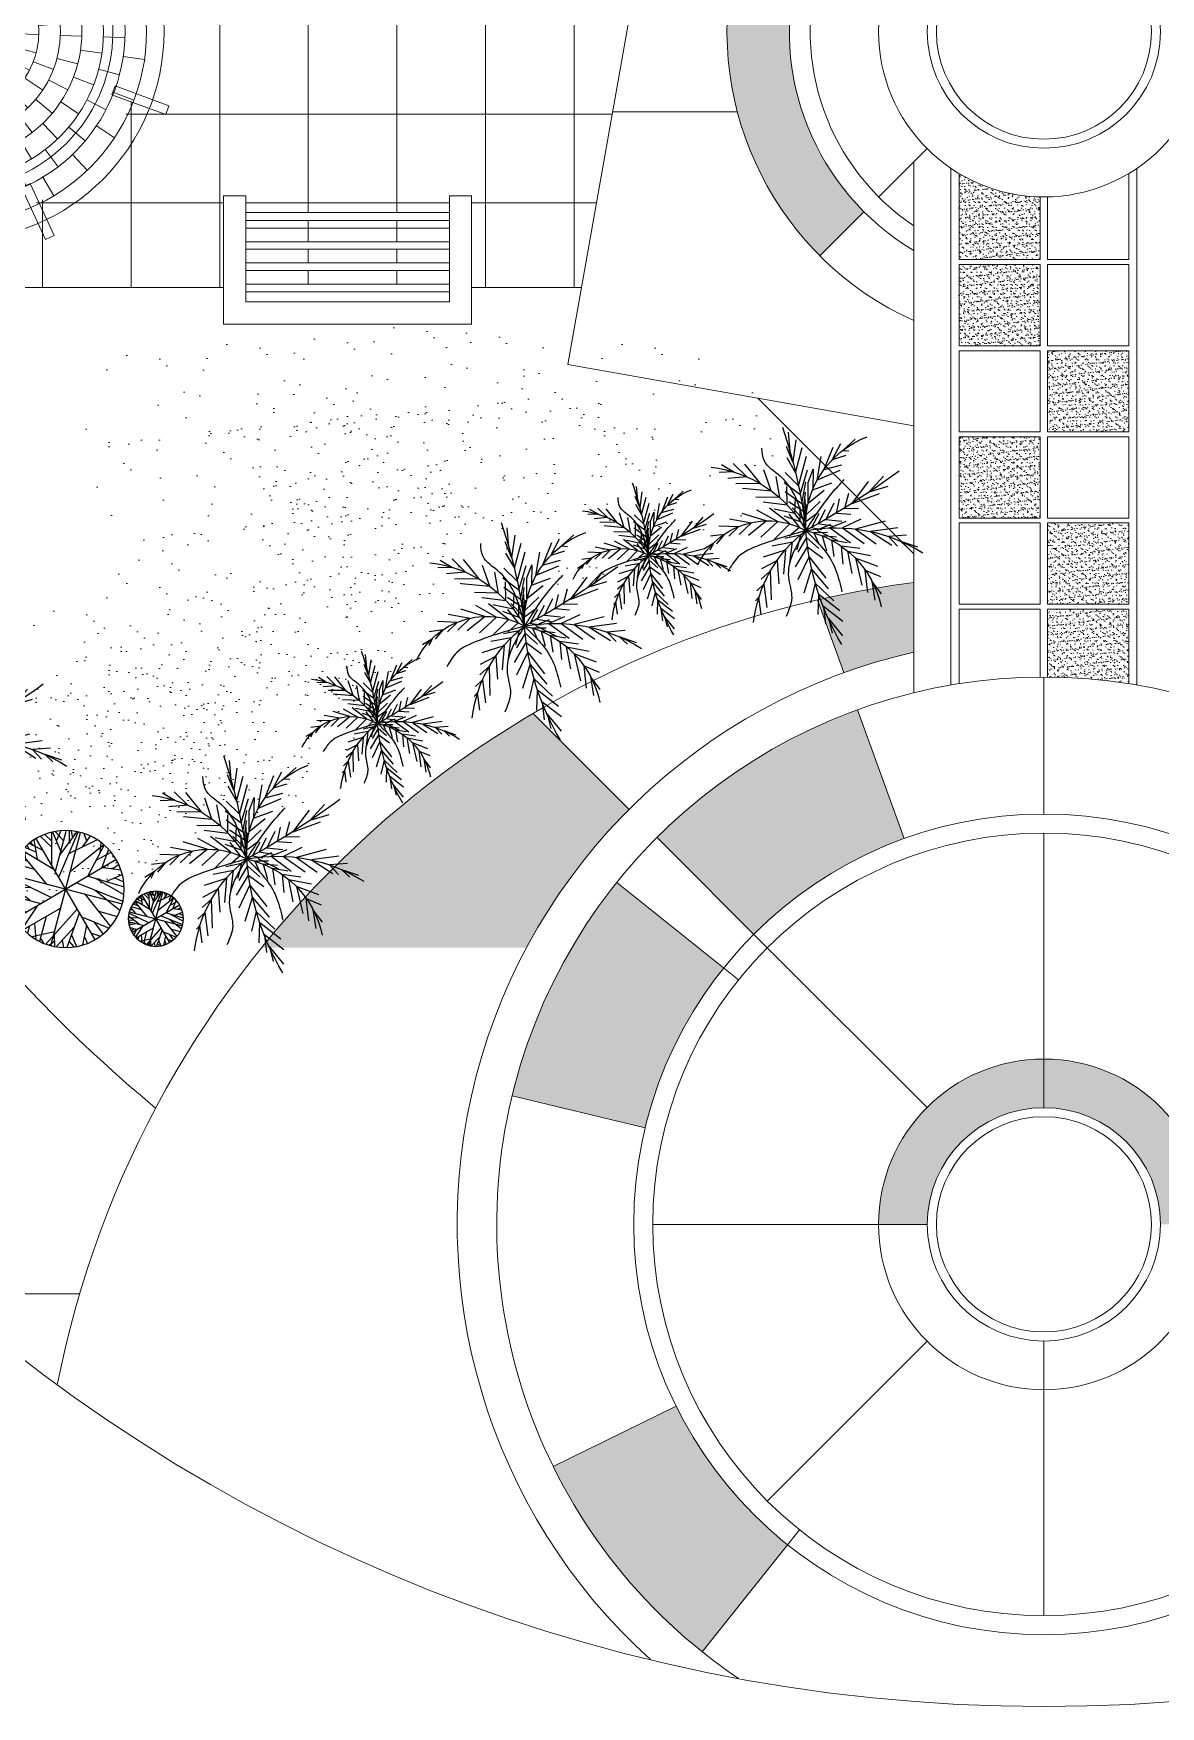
# Model space of a CAD drawing. Header units: millimetres. Extents: x 287 to 445, y 520 to 576.
# Drawn here: x 322.5 to 328.56, y 534.36 to 543.35 of the extents above; entities that cross this region are included whole.
import ezdxf

# ---------------------------------------------------------------- set-up
doc = ezdxf.new("R2010")
doc.units = ezdxf.units.MM
doc.header["$LTSCALE"] = 0.015
for name, color, linetype, lineweight in [('Layer2', 32, 'Continuous', 9), ('MOBILIARIO1', 34, 'Continuous', 9), ('pasto', 56, 'Continuous', 5), ('PISOS', 7, 'Continuous', 18), ('rene pluma 01', 135, 'Continuous', 9), ('rene pluma02', 25, 'Continuous', 20), ('vereda', 31, 'Continuous', 13)]:
    doc.layers.add(name, color=color, linetype=linetype, lineweight=lineweight)
doc.layers.add('puntos alameda', color=94, linetype='Continuous')
pattern_1 = [(37.5, (320.228761, 319.419657), (-0.001120022, 0.0342589266), [0, -0.0270256, 0, -0.030226, 0, -0.0288925]), (7.5, (320.22876, 319.419657), (0.03146663, 0.050177757), [0, -0.0145796, 0, -0.0243586, 0, -0.0093345]), (327.5, (320.206892, 319.419657), (0.055369466, 0.000100603), [0, -0.00889, 0, -0.032004, 0, -0.041783]), (317.5, (320.20689, 319.419657), (0.053448952, 0.015605053), [0, -0.004445, 0, -0.0209804, 0, -0.024003])]
pattern_2 = [(0, (-12.079, 0), (0, 3.175), []), (90, (-12.079, 0), (-3.175, 2e-16), [])]

# ---------------------------------------------------------------- blocks, each defined once
blk = doc.blocks.new('i')
at = {"layer": 'puntos alameda'}
for points in [[(6835.981, 3374.241), (6835.398, 3373.521), (6835.552, 3374.13)], [(6832.641, 3373.377), (6832.552, 3372.668), (6832.406, 3372.816)], [(6834.981, 3373.371), (6835, 3372.54), (6835.865, 3373.21)], [(6835.987, 3373.656), (6835.19, 3373.046), (6835.273, 3373.768)], [(6832.468, 3372.408), (6832.753, 3372.134), (6832.879, 3373.081)], [(6833.062, 3372.776), (6833.031, 3371.583), (6832.641, 3371.927)], [(6835.612, 3372.807), (6834.856, 3372.087), (6834.662, 3372.899)], [(6837.565, 3372.532), (6837.177, 3372.003), (6837.292, 3372.781)], [(6832.671, 3371.496), (6833.299, 3371.162), (6833.362, 3372.115)], [(6835.301, 3371.888), (6834.601, 3370.996), (6834.149, 3371.95)], [(6834.406, 3372.479), (6834.705, 3371.511), (6835.381, 3372.319)], [(6837.415, 3371.413), (6836.5, 3371.068), (6836.763, 3372.171)], [(6837.014, 3372.473), (6836.905, 3371.557), (6837.521, 3371.821)], [(6832.743, 3371.013), (6833.635, 3370.731), (6833.554, 3371.725)], [(6833.814, 3371.262), (6833.927, 3370.416), (6833.091, 3370.574)], [(6834.055, 3371.423), (6834.54, 3370.606), (6835.169, 3371.071)], [(6836.678, 3370.678), (6835.916, 3370.571), (6835.986, 3371.306)], [(6836.362, 3371.693), (6836.193, 3370.784), (6837.113, 3370.959)], [(6830.299, 3370.685), (6830.7, 3370.44), (6830.549, 3370.737)], [(6833.617, 3370.247), (6834.254, 3370.115), (6834.101, 3370.72)], [(6834.999, 3370.672), (6834.496, 3370.226), (6834.145, 3370.822)], [(6835.729, 3370.212), (6835.146, 3370.151), (6835.322, 3370.763)], [(6836.157, 3370.438), (6835.519, 3370.327), (6835.623, 3371.004)], [(6838.24, 3369.829), (6837.114, 3369.978), (6837.99, 3370.53)], [(6838.589, 3370.121), (6837.853, 3370.183), (6838.223, 3370.573)], [(6839.056, 3370.617), (6838.362, 3370.38), (6838.681, 3370.684)], [(6830.569, 3370.159), (6831.147, 3370.081), (6830.817, 3370.479)], [(6830.915, 3369.74), (6831.734, 3369.771), (6831.32, 3370.173)], [(6831.343, 3369.452), (6832.244, 3369.615), (6831.745, 3370.098)], [(6832.121, 3370.122), (6832.85, 3369.542), (6831.871, 3369.24)], [(6832.458, 3369.085), (6833.32, 3369.566), (6832.631, 3370.21)], [(6833.188, 3370.295), (6833.819, 3369.668), (6832.99, 3369.025)], [(6833.774, 3369.263), (6834.206, 3369.808), (6833.795, 3370.17)], [(6834.998, 3369.258), (6834.706, 3369.813), (6835.126, 3369.89)], [(6835.357, 3370.023), (6834.794, 3370.024), (6835.008, 3370.48)], [(6835.481, 3369.687), (6834.917, 3369.919), (6835.774, 3370.35)], [(6836.103, 3369.561), (6835.469, 3369.83), (6836.293, 3370.434)], [(6836.728, 3369.474), (6835.971, 3369.832), (6836.863, 3370.468)], [(6837.724, 3369.557), (6836.509, 3369.875), (6837.355, 3370.475)], [(6834.04, 3368.585), (6834.009, 3369.241), (6833.172, 3369.069)], [(6833.567, 3369.333), (6834.24, 3369.566), (6834.239, 3368.968)], [(6833.906, 3369.01), (6834.384, 3369.503), (6834.519, 3368.877)], [(6834.969, 3369.208), (6834.469, 3369.574), (6834.393, 3368.904)], [(6835.054, 3368.749), (6834.489, 3369.296), (6834.434, 3368.542)], [(6835.566, 3369.757), (6834.98, 3369.663), (6835.282, 3369.075)], [(6835.615, 3368.822), (6835.289, 3369.489), (6835.95, 3369.556)], [(6836.308, 3369.282), (6835.723, 3369.236), (6835.855, 3368.643)], [(6833.237, 3367.73), (6833.394, 3368.59), (6832.424, 3368.568)], [(6832.721, 3368.767), (6833.701, 3368.886), (6833.695, 3368.131)], [(6833.627, 3368.342), (6834.313, 3368.835), (6834.474, 3367.961)], [(6833.769, 3368.748), (6834.365, 3369.149), (6834.455, 3368.36)], [(6835.228, 3368.293), (6834.57, 3368.829), (6834.571, 3367.967)], [(6836.218, 3368.424), (6836.052, 3369.037), (6836.633, 3369.025)], [(6837.474, 3368.431), (6836.358, 3368.847), (6837.031, 3367.937)], [(6831.504, 3367.19), (6832.055, 3367.735), (6831.284, 3367.804)], [(6831.956, 3367.22), (6832.598, 3368.011), (6831.605, 3368.019)], [(6831.876, 3368.201), (6833.046, 3368.307), (6832.755, 3367.453)], [(6833.59, 3367.968), (6834.244, 3368.457), (6834.537, 3367.459)], [(6833.621, 3367.568), (6834.173, 3368.101), (6834.498, 3366.895)], [(6834.571, 3367.967), (6834.773, 3367.426), (6834.751, 3368.265), (6835.531, 3367.979)], [(6835.858, 3367.483), (6834.938, 3367.872), (6835.099, 3366.908)], [(6837.645, 3367.716), (6837.061, 3368.348), (6837.844, 3368.117)], [(6831.019, 3367.237), (6831.527, 3367.539), (6830.921, 3367.561)], [(6834.068, 3366.224), (6833.944, 3367.137), (6833.685, 3366.497)], [(6833.695, 3366.952), (6834.054, 3367.572), (6834.328, 3366.546)], [(6835.57, 3366.533), (6835.212, 3367.441), (6835.95, 3367.242)], [(6833.743, 3365.911), (6833.821, 3366.688)], [(6836.104, 3366.873), (6835.546, 3367.044), (6835.904, 3366.371)], [(6836.49, 3366.2), (6835.979, 3366.658), (6836.228, 3366.676)]]:
    blk.add_lwpolyline(points, dxfattribs=at)
for centre, radius, start, end in [((6845.114, 3369.143), 10.672, 149.27252, 175.71891), ((6837.864, 3374.365), 5.577, 186.80066, 232.53126), ((6833.609, 3373.876), 4.03, 282.3691, 348.27593), ((6832.926, 3372.746), 3.204, 206.16776, 298.85274), ((6835.697, 3376.513), 6.687, 259.43966, 302.1776), ((6830.032, 3372.38), 5.067, 276.42414, 331.19944), ((6814.481, 3372.25), 20.124, 341.02295, 353.4051), ((6838.322, 3369.721), 3.856, 176.75049, 249.57163), ((6816.597, 3337.663), 36.895, 53.99712, 61.02147)]:
    blk.add_arc(centre, radius, start, end, dxfattribs=at)
for points in [[(6834.472, 3369.939), (6833.762, 3371.844), (6833.893, 3372.69), (6833.66, 3373.458)], [(6834.472, 3369.939), (6835.615, 3371.353), (6835.902, 3372.251), (6835.948, 3372.439)], [(6834.472, 3369.939), (6832.571, 3370.538), (6831.694, 3371.028), (6831.285, 3371.607)], [(6834.472, 3369.939), (6833.439, 3367.726), (6832.769, 3367.07), (6832.677, 3366.563)], [(6834.472, 3369.939), (6835.56, 3368.386), (6836.04, 3367.852)]]:
    blk.add_spline(points, degree=3, dxfattribs=at)
blk = doc.blocks.new('A$C09AA4061')
at = {"layer": 'rene pluma02'}
for p, q in [((5.217, 10.8), (5.1, 11.39)), ((6.259, 10.89), (6.274, 11.492)), ((7.296, 10.75), (7.441, 11.334)), ((4.221, 10.484), (3.976, 11.034)), ((5.788, 10.275), (5.736, 10.874)), ((6.701, 10.253), (6.781, 10.849)), ((8.276, 10.387), (8.546, 10.925)), ((3.317, 9.956), (2.959, 10.44)), ((4.892, 10.096), (4.71, 10.669)), ((6.231, 9.688), (6.245, 10.289)), ((7.587, 10.032), (7.796, 10.596)), ((9.153, 9.817), (9.535, 10.283)), ((4.057, 9.726), (3.754, 10.245)), ((4.709, 9.384), (4.465, 9.934)), ((5.453, 9.621), (5.335, 10.21)), ((7.004, 9.584), (7.15, 10.167)), ((7.736, 9.312), (8.006, 9.85)), ((8.403, 9.622), (8.73, 10.126)), ((2.552, 9.244), (2.096, 9.637)), ((3.324, 9.181), (2.915, 9.622)), ((4.034, 8.991), (3.676, 9.474)), ((5.256, 8.95), (5.074, 9.523)), ((5.892, 9.077), (5.84, 9.676)), ((6.54, 9.061), (6.62, 9.657)), ((7.169, 8.904), (7.378, 9.468)), ((8.391, 8.887), (8.772, 9.352)), ((9.109, 9.043), (9.539, 9.464)), ((9.884, 9.07), (10.358, 9.44)), ((4.664, 8.687), (4.36, 9.206)), ((5.688, 8.441), (5.57, 9.031)), ((6.202, 8.486), (6.216, 9.087)), ((6.713, 8.417), (6.859, 9)), ((7.748, 8.613), (8.075, 9.118)), ((1.96, 8.382), (1.429, 8.665)), ((2.728, 8.49), (2.232, 8.829)), ((3.462, 8.459), (3.007, 8.852)), ((4.143, 8.301), (3.734, 8.741)), ((5.196, 8.285), (4.953, 8.835)), ((5.996, 7.879), (5.944, 8.478)), ((6.379, 7.87), (6.459, 8.466)), ((7.629, 7.957), (8.01, 8.422)), ((8.25, 8.203), (8.679, 8.623)), ((8.937, 8.329), (9.411, 8.699)), ((9.777, 8.144), (10.303, 8.434)), ((3.021, 7.815), (2.491, 8.099)), ((3.72, 7.81), (3.224, 8.15)), ((4.373, 7.674), (3.918, 8.067)), ((5.27, 7.648), (4.967, 8.168)), ((5.62, 7.804), (5.438, 8.377)), ((6.751, 7.777), (6.96, 8.341)), ((7.093, 7.605), (7.421, 8.109)), ((10.53, 7.962), (11.086, 8.193)), ((1.572, 7.411), (0.992, 7.571)), ((2.298, 7.684), (1.739, 7.907)), ((4.082, 7.249), (3.551, 7.532)), ((4.962, 7.42), (4.552, 7.86)), ((7.39, 7.362), (7.82, 7.782)), ((8.06, 7.494), (8.551, 7.84)), ((8.723, 7.565), (9.25, 7.855)), ((9.419, 7.502), (9.975, 7.732)), ((2.731, 7.09), (2.152, 7.251)), ((3.414, 7.238), (2.856, 7.461)), ((4.531, 6.792), (3.973, 7.015)), ((4.712, 7.13), (4.216, 7.47)), ((7.67, 6.985), (8.196, 7.275)), ((8.308, 7.042), (8.864, 7.272)), ((8.971, 6.966), (9.549, 7.133)), ((10.126, 7.301), (10.704, 7.468)), ((10.822, 6.958), (11.415, 7.061)), ((2.054, 6.804), (1.461, 6.899)), ((3.242, 6.613), (2.648, 6.708)), ((3.89, 6.77), (3.311, 6.93)), ((7.816, 6.631), (8.394, 6.798)), ((8.452, 6.547), (9.044, 6.649)), ((9.637, 6.752), (10.229, 6.855)), ((1.406, 6.378), (0.805, 6.408)), ((2.607, 6.319), (2.007, 6.349)), ((4.429, 6.422), (3.835, 6.518)), ((7.882, 6.253), (8.482, 6.29)), ((9.082, 6.327), (9.682, 6.364)), ((10.282, 6.401), (10.883, 6.438)), ((2.01, 5.892), (1.41, 5.855)), ((3.21, 5.965), (2.61, 5.928)), ((3.84, 5.746), (3.248, 5.643)), ((4.41, 6.039), (3.81, 6.002)), ((4.476, 5.662), (3.898, 5.494)), ((7.863, 5.87), (8.457, 5.775)), ((9.05, 5.68), (9.644, 5.584)), ((9.685, 5.973), (10.285, 5.944)), ((10.886, 5.914), (11.487, 5.885)), ((1.471, 5.334), (0.878, 5.232)), ((2.655, 5.54), (2.063, 5.437)), ((3.321, 5.327), (2.743, 5.159)), ((3.984, 5.251), (3.428, 5.02)), ((4.622, 5.308), (4.096, 5.018)), ((7.58, 5.163), (8.076, 4.823)), ((7.761, 5.501), (8.319, 5.278)), ((8.402, 5.523), (8.981, 5.362)), ((9.561, 5.202), (10.14, 5.042)), ((10.238, 5.489), (10.831, 5.393)), ((2.166, 4.992), (1.588, 4.824)), ((3.569, 4.728), (3.042, 4.438)), ((4.302, 4.705), (3.829, 4.334)), ((4.903, 4.931), (4.473, 4.51)), ((5.199, 4.688), (4.872, 4.183)), ((7.33, 4.873), (7.74, 4.432)), ((8.21, 5.044), (8.741, 4.76)), ((8.878, 5.055), (9.436, 4.832)), ((10.72, 4.882), (11.3, 4.721)), ((1.762, 4.33), (1.206, 4.1)), ((2.945, 4.628), (2.402, 4.37)), ((4.663, 4.336), (4.282, 3.871)), ((5.541, 4.516), (5.332, 3.952)), ((5.913, 4.423), (5.833, 3.827)), ((6.296, 4.414), (6.348, 3.815)), ((6.672, 4.489), (6.854, 3.916)), ((7.023, 4.644), (7.326, 4.125)), ((7.541, 4.267), (7.9, 3.784)), ((7.919, 4.618), (8.374, 4.226)), ((8.572, 4.483), (9.068, 4.143)), ((9.271, 4.477), (9.802, 4.194)), ((9.994, 4.609), (10.553, 4.385)), ((2.62, 3.969), (2.109, 3.653)), ((3.355, 3.964), (2.882, 3.593)), ((4.043, 4.09), (3.613, 3.67)), ((5.579, 3.876), (5.434, 3.292)), ((6.09, 3.807), (6.076, 3.205)), ((6.604, 3.851), (6.722, 3.261)), ((8.149, 3.992), (8.559, 3.552)), ((8.83, 3.833), (9.285, 3.441)), ((9.564, 3.803), (10.06, 3.463)), ((10.332, 3.911), (10.863, 3.627)), ((2.266, 3.414), (1.774, 3.067)), ((3.901, 3.405), (3.52, 2.94)), ((4.544, 3.679), (4.217, 3.175)), ((5.123, 3.388), (4.914, 2.824)), ((7.036, 3.342), (7.218, 2.769)), ((7.629, 3.605), (7.932, 3.086)), ((8.258, 3.302), (8.616, 2.819)), ((3.183, 3.249), (2.753, 2.829)), ((4.556, 2.98), (4.286, 2.443)), ((5.752, 3.231), (5.672, 2.635)), ((6.4, 3.216), (6.452, 2.617)), ((7.584, 2.908), (7.828, 2.358)), ((8.968, 3.111), (9.377, 2.671)), ((9.741, 3.048), (10.196, 2.655)), ((3.139, 2.475), (2.758, 2.01)), ((3.889, 2.67), (3.562, 2.166)), ((5.288, 2.709), (5.142, 2.125)), ((6.062, 2.604), (6.047, 2.003)), ((6.839, 2.672), (6.957, 2.082)), ((8.235, 2.567), (8.538, 2.048)), ((4.705, 2.261), (4.496, 1.697)), ((5.591, 2.039), (5.511, 1.443)), ((6.504, 2.018), (6.556, 1.419)), ((7.4, 2.196), (7.582, 1.623)), ((8.975, 2.336), (9.333, 1.853)), ((6.033, 1.402), (6.019, 0.8)), ((7.075, 1.493), (7.193, 0.902)), ((8.071, 1.809), (8.316, 1.259))]:
    blk.add_line(p, q, dxfattribs=at)
for points in [[(7.882, 12.225), (7.624, 12.292), (7.217, 10.744), (7.475, 10.676)], [(2.843, 11.543), (3.073, 11.677), (3.88, 10.294), (3.65, 10.16)], [(11.677, 9.219), (11.542, 9.45), (10.16, 8.643), (10.294, 8.412)], [(0, 7.625), (0.068, 7.883), (1.616, 7.476), (1.548, 7.218)], [(12.292, 4.667), (12.224, 4.409), (10.676, 4.816), (10.744, 5.075)], [(0.75, 2.843), (0.615, 3.074), (1.998, 3.88), (2.133, 3.65)], [(9.219, 0.615), (9.449, 0.75), (8.643, 2.133), (8.412, 1.998)], [(4.41, 0.068), (4.668, 0), (5.075, 1.548), (4.817, 1.616)]]:
    blk.add_lwpolyline(points, close=True, dxfattribs=at)
for radius in [5.835, 5.347, 4.745, 4.144, 3.543, 2.942, 2.34, 1.739]:
    blk.add_circle((6.146, 6.146), radius, dxfattribs=at)
for radius, start, end in [(4.405, 196.6247, 173.6843), (5.878, 153.3178, 177.0105), (5.878, 194.1501, 219.1178)]:
    blk.add_arc((6.146, 6.146), radius, start, end, dxfattribs=at)
blk = doc.blocks.new('ÑÑ')
h = blk.add_hatch()
h.set_pattern_fill('STEEL', color=256, scale=0.035942, angle=90, style=0)
h.set_pattern_definition([(360, (493.50197, -745.65738), (-2e-14, -0.114115621), []), (360, (493.54232, -745.69772), (-2e-14, -0.114115621), [])])
h.paths.add_polyline_path([(49.6771, -112.3961), (49.6771, -111.9169), (50.7713, -111.9169), (50.7713, -112.3961)])
for p, q in [((49.5573, -111.7971), (49.5573, -112.486)), ((49.5573, -111.7971), (50.8911, -111.7971)), ((50.8911, -111.7971), (50.8911, -112.486)), ((49.6771, -111.9169), (49.6771, -112.486)), ((49.6771, -111.9169), (50.7713, -111.9169)), ((50.7713, -111.9169), (50.7713, -112.486)), ((50.7713, -112.3961), (49.6771, -112.3961)), ((49.6771, -112.486), (49.5573, -112.486)), ((50.8911, -112.486), (50.7713, -112.486))]:
    blk.add_line(p, q)
blk.add_lwpolyline([(50.8911, -111.7971), (49.5573, -111.7971), (49.5573, -112.486), (49.6771, -112.486), (49.6771, -111.9169), (50.7713, -111.9169), (50.7713, -112.486), (50.8911, -112.486)], close=True)
blk = doc.blocks.new('Tree - deciduous plan')
for p, q in [((-26.4472, 46.5894), (-26.2712, 53.8116)), ((-22.0458, 42.0753), (-16.5881, 57.6486)), ((-21.1656, 55.8436), (-0.0388, 45.0094)), ((-12.5388, 54.9406), (-7.9613, 59.4546)), ((-12.3627, 32.1443), (-12.5388, 58.7776)), ((-5.3205, 59.6806), (16.5105, 16.7963)), ((2.426, 54.9406), (-1.4472, 59.9056)), ((0, 59.9996), (0, -60)), ((0.4894, 48.6208), (3.6584, 59.6806)), ((18.2711, 35.5298), (5.419, 59.6806)), ((9.8203, 51.5549), (12.8133, 58.5516)), ((19.6795, 19.5047), (16.3344, 57.6486)), ((17.0387, 51.1035), (23.2006, 55.1666)), ((17.7429, 43.6552), (25.4894, 54.2636)), ((-45.8134, 38.2383), (-40.5318, 33.0471)), ((-43.8768, 36.4326), (-44.405, 40.2696)), ((42, 42), (-42, -42)), ((42, -42), (-42, 42)), ((-40.1797, 44.558), (-36.4825, 43.2038)), ((-37.0107, 47.0408), (-35.25, 35.5298)), ((-32.6092, 50.4264), (-23.2782, 23.5674)), ((-31.2008, 51.1035), (-0.2149, 20.1818)), ((31.6513, 50.8778), (30.2429, 30.5643)), ((31.1232, 42.5267), (35.8767, 48.1693)), ((36.2288, 25.1474), (48.9049, 35.0784)), ((37.1091, 37.1098), (46.6161, 37.5612)), ((-32.2571, 20.6333), (-59.1937, 9.348)), ((-57.081, 17.9248), (-47.0458, 14.7649)), ((-56.0247, 20.859), (-20.8134, 20.859)), ((-54.7923, 24.4702), (-47.75, 21.0847)), ((-53.2078, 27.4044), (-40.1797, 20.859)), ((-49.8627, 32.8214), (-32.7853, 32.8214)), ((54.3626, 25.3731), (20.9119, 0.3198)), ((23.3767, 23.3417), (53.3063, 27.4044)), ((-59.7219, 2.8025), (-12.0106, 12.0565)), ((-58.6656, 12.7336), (-35.9543, 7.5424)), ((-54.6162, -24.7335), (-20.2853, 0.0941)), ((29.3626, -6.6771), (59.4682, 7.091)), ((38.5175, 13.4107), (58.2359, 13.6364)), ((-60, 0), (60, 0)), ((-59.7219, -4.8714), (-54.2641, -6.6771)), ((-45.2853, -0.1316), (-59.0177, -10.0627)), ((-58.4895, -12.3197), (-36.4825, -11.6426)), ((-53.2078, -27.442), (-16.7641, -16.6081)), ((-14.8275, -15.0282), (-14.6515, -57.6865)), ((-10.074, -10.0627), (-2.5036, -59.7178)), ((9.2922, -9.1598), (59.6443, -2.8401)), ((26.3697, -18.4138), (58.9401, -9.8369)), ((-57.081, -18.4138), (-45.2853, -17.9624)), ((-52.6797, -18.188), (-55.4966, -22.0251)), ((-38.9472, -29.0219), (-51.4472, -30.6018)), ((-47.2219, -19.3166), (-50.2148, -26.3135)), ((-46.5177, -30.1504), (-49.5106, -33.536)), ((-32.4331, -32.4075), (-48.1021, -35.5674)), ((-35.9543, -22.4765), (-44.0529, -40.5329)), ((-19.9331, -20.2194), (-28.5599, -52.721)), ((-14.6515, -32.1818), (-3.912, -59.4922)), ((-0.0388, -19.0909), (25.8415, -53.8495)), ((18.6232, -18.6394), (26.7218, -53.3981)), ((18.7992, -18.6394), (57.3556, -17.2853)), ((30.419, -30.1504), (32.3556, -50.0125)), ((31.4753, -31.279), (49.6091, -33.3103)), ((38.1654, -18.188), (52.426, -29.0219)), ((41.5105, -32.6332), (46.088, -38.0501)), ((45.9119, -24.0564), (55.595, -22.2508)), ((-43.7008, -34.6645), (-46.6937, -37.373)), ((-24.6867, -37.8244), (-38.7712, -45.7241)), ((-26.2712, -43.9185), (-34.7219, -48.6583)), ((-14.6515, -36.2445), (-27.6797, -52.9467)), ((-14.6515, -47.3041), (-25.0388, -54.3009)), ((-21.5177, -45.4984), (-19.9331, -56.1065)), ((-8.4895, -47.5298), (-11.4825, -58.5893)), ((-6.2008, -36.2445), (17.919, -57.0094)), ((5.9471, -46.6269), (10.5246, -58.5893)), ((22.8485, -36.4702), (35.3485, -48.4326)), ((24.7852, -44.8213), (23.0246, -54.978)), ((-6.3768, -52.721), (-9.3698, -58.815)), ((8.4119, -53.1724), (3.8344, -59.4922))]:
    blk.add_line(p, q)
blk.add_circle((0, 0), 60)

msp = doc.modelspace()

# ---------------------------------------------------------------- hatches: boundary and pattern name
at = {"layer": 'Layer2'}
h = msp.add_hatch(dxfattribs=at)
h.set_pattern_fill('AR-RSHKE', color=256, scale=0.0008, style=0)
h.set_pattern_definition([(0, (-12.07894, 0), (0.51816, 0.24384), [0.12192, -0.1016, 0.14224, -0.06096, 0.18288, -0.08128]), (0, (-11.95702, 0.01016), (0.51816, 0.24384), [0.1016, -0.38608, 0.08128, -0.12192]), (0, (-11.71318, -0.01524), (0.51816, 0.24384), [0.06096, -0.62992]), (90, (-12.07894, 0), (-0.17272, 0.24384), [0.23368, -0.74168]), (90, (-11.95702, 0), (-0.17272, 0.24384), [0.2286, -0.74676]), (90, (-11.85542, 0), (-0.17272, 0.24384), [0.21336, -0.762]), (90, (-11.71318, -0.01524), (-0.17272, 0.24384), [0.23368, -0.74168]), (90, (-11.65222, -0.01524), (-0.17272, 0.24384), [0.23368, -0.74168]), (90, (-11.46934, 0), (-0.17272, 0.24384), [0.22352, -0.75184])])
h.paths.add_polyline_path([(319.8113, 547.2383, 0.111881), (318.9322, 543.3588, 0.042603), (319.0624, 541.8334, -0.690093), (326.7152, 544.5505, -0.080873), (327.1561, 544.875, 0.196988)])
at = {"layer": 'pasto', "ltscale": 0.3}
h = msp.add_hatch(dxfattribs=at)
h.set_pattern_fill('AR-SAND', color=256, scale=0.008, style=0)
h.set_pattern_definition([(37.5, (340.6092, 321.39655), (-0.01280025, 0.3915306), [0, -0.308864, 0, -0.34544, 0, -0.3302]), (7.5, (340.6092, 321.39655), (0.3596186, 0.5734601), [0, -0.166624, 0, -0.278384, 0, -0.10668]), (327.5, (340.35926, 321.39655), (0.6327939, 0.00114975), [0, -0.1016, 0, -0.36576, 0, -0.47752]), (317.5, (340.35926, 321.39655), (0.6108452, 0.1783435), [0, -0.0508, 0, -0.239776, 0, -0.27432])])
edge = h.paths.add_edge_path()
edge.add_arc((324.6733, 541.251), 0.5882, 0, 360)
h = msp.add_hatch(dxfattribs=at)
h.set_pattern_fill('AR-SAND', color=256, scale=0.008, style=0)
h.set_pattern_definition([(37.5, (339.7118, 321.30742), (-0.01280025, 0.3915306), [0, -0.308864, 0, -0.34544, 0, -0.3302]), (7.5, (339.7118, 321.3074), (0.3596186, 0.5734601), [0, -0.166624, 0, -0.278384, 0, -0.10668]), (327.5, (339.46187, 321.30742), (0.6327939, 0.00114975), [0, -0.1016, 0, -0.36576, 0, -0.47752]), (317.5, (339.46187, 321.3074), (0.6108452, 0.1783435), [0, -0.0508, 0, -0.239776, 0, -0.27432])])
edge = h.paths.add_edge_path()
edge.add_arc((323.7759, 541.1619), 0.5882, 0, 360)
h = msp.add_hatch(dxfattribs=at)
h.set_pattern_fill('AR-SAND', color=256, scale=0.008, style=0)
h.set_pattern_definition([(37.5, (340.1825, 321.33564), (-0.01280025, 0.3915306), [0, -0.308864, 0, -0.34544, 0, -0.3302]), (7.5, (340.1825, 321.33564), (0.3596186, 0.5734601), [0, -0.166624, 0, -0.278384, 0, -0.10668]), (327.5, (339.93257, 321.33564), (0.6327939, 0.00114975), [0, -0.1016, 0, -0.36576, 0, -0.47752]), (317.5, (339.9326, 321.33564), (0.6108452, 0.1783435), [0, -0.0508, 0, -0.239776, 0, -0.27432])])
edge = h.paths.add_edge_path()
edge.add_arc((324.2466, 541.1901), 0.5882, 0, 360)
h = msp.add_hatch(dxfattribs=at)
h.set_pattern_fill('AR-SAND', color=256, scale=0.008, style=0)
h.set_pattern_definition([(37.5, (340.9982, 321.3672), (-0.01280025, 0.3915306), [0, -0.308864, 0, -0.34544, 0, -0.3302]), (7.5, (340.9982, 321.3672), (0.3596186, 0.5734601), [0, -0.166624, 0, -0.278384, 0, -0.10668]), (327.5, (340.74826, 321.3672), (0.6327939, 0.00114975), [0, -0.1016, 0, -0.36576, 0, -0.47752]), (317.5, (340.74826, 321.3672), (0.6108452, 0.1783435), [0, -0.0508, 0, -0.239776, 0, -0.27432])])
edge = h.paths.add_edge_path()
edge.add_arc((325.0623, 541.2217), 0.5882, 0, 360)
h = msp.add_hatch(dxfattribs=at)
h.set_pattern_fill('AR-SAND', color=256, scale=0.008, style=0)
h.set_pattern_definition([(37.5, (341.83585, 321.30742), (-0.01280025, 0.3915306), [0, -0.308864, 0, -0.34544, 0, -0.3302]), (7.5, (341.83585, 321.3074), (0.3596186, 0.5734601), [0, -0.166624, 0, -0.278384, 0, -0.10668]), (327.5, (341.58592, 321.30742), (0.6327939, 0.00114975), [0, -0.1016, 0, -0.36576, 0, -0.47752]), (317.5, (341.5859, 321.3074), (0.6108452, 0.1783435), [0, -0.0508, 0, -0.239776, 0, -0.27432])])
edge = h.paths.add_edge_path()
edge.add_arc((325.9, 541.1619), 0.5882, 0, 360)
h = msp.add_hatch(dxfattribs=at)
h.set_pattern_fill('AR-SAND', color=256, scale=0.008, style=0)
h.set_pattern_definition([(37.5, (339.1733, 321.24764), (-0.01280025, 0.3915306), [0, -0.308864, 0, -0.34544, 0, -0.3302]), (7.5, (339.1733, 321.24764), (0.3596186, 0.5734601), [0, -0.166624, 0, -0.278384, 0, -0.10668]), (327.5, (338.92338, 321.24764), (0.6327939, 0.00114975), [0, -0.1016, 0, -0.36576, 0, -0.47752]), (317.5, (338.9234, 321.24764), (0.6108452, 0.1783435), [0, -0.0508, 0, -0.239776, 0, -0.27432])])
edge = h.paths.add_edge_path()
edge.add_arc((323.2374, 541.1021), 0.5882, 0, 360)
h = msp.add_hatch(dxfattribs=at)
h.set_pattern_fill('AR-SAND', color=256, scale=0.008, style=0)
h.set_pattern_definition([(37.5, (340.0708, 321.0384), (-0.01280025, 0.3915306), [0, -0.308864, 0, -0.34544, 0, -0.3302]), (7.5, (340.0708, 321.0384), (0.3596186, 0.5734601), [0, -0.166624, 0, -0.278384, 0, -0.10668]), (327.5, (339.82086, 321.0384), (0.6327939, 0.00114975), [0, -0.1016, 0, -0.36576, 0, -0.47752]), (317.5, (339.82086, 321.0384), (0.6108452, 0.1783435), [0, -0.0508, 0, -0.239776, 0, -0.27432])])
edge = h.paths.add_edge_path()
edge.add_arc((324.1349, 540.8929), 0.5882, 0, 360)
h = msp.add_hatch(dxfattribs=at)
h.set_pattern_fill('AR-SAND', color=256, scale=0.008, style=0)
h.set_pattern_definition([(37.5, (341.29736, 321.0683), (-0.01280025, 0.3915306), [0, -0.308864, 0, -0.34544, 0, -0.3302]), (7.5, (341.29736, 321.0683), (0.3596186, 0.5734601), [0, -0.166624, 0, -0.278384, 0, -0.10668]), (327.5, (341.04743, 321.0683), (0.6327939, 0.00114975), [0, -0.1016, 0, -0.36576, 0, -0.47752]), (317.5, (341.04743, 321.0683), (0.6108452, 0.1783435), [0, -0.0508, 0, -0.239776, 0, -0.27432])])
edge = h.paths.add_edge_path()
edge.add_arc((325.3615, 540.9228), 0.5882, 0, 360)
h = msp.add_hatch(dxfattribs=at)
h.set_pattern_fill('AR-SAND', color=256, scale=0.008, style=0)
h.set_pattern_definition([(37.5, (340.16055, 320.88895), (-0.01280025, 0.3915306), [0, -0.308864, 0, -0.34544, 0, -0.3302]), (7.5, (340.16055, 320.88895), (0.3596186, 0.5734601), [0, -0.166624, 0, -0.278384, 0, -0.10668]), (327.5, (339.9106, 320.88895), (0.6327939, 0.00114975), [0, -0.1016, 0, -0.36576, 0, -0.47752]), (317.5, (339.9106, 320.88895), (0.6108452, 0.1783435), [0, -0.0508, 0, -0.239776, 0, -0.27432])])
edge = h.paths.add_edge_path()
edge.add_arc((324.2246, 540.7434), 0.5882, 0, 360)
h = msp.add_hatch(dxfattribs=at)
h.set_pattern_fill('AR-SAND', color=256, scale=0.008, style=0)
h.set_pattern_definition([(37.5, (340.1825, 320.93977), (-0.01280025, 0.3915306), [0, -0.308864, 0, -0.34544, 0, -0.3302]), (7.5, (340.1825, 320.93977), (0.3596186, 0.5734601), [0, -0.166624, 0, -0.278384, 0, -0.10668]), (327.5, (339.93257, 320.93977), (0.6327939, 0.00114975), [0, -0.1016, 0, -0.36576, 0, -0.47752]), (317.5, (339.9326, 320.93977), (0.6108452, 0.1783435), [0, -0.0508, 0, -0.239776, 0, -0.27432])])
edge = h.paths.add_edge_path()
edge.add_arc((324.2466, 540.7942), 0.5882, 0, 360)
h = msp.add_hatch(dxfattribs=at)
h.set_pattern_fill('AR-SAND', color=256, scale=0.008, style=0)
h.set_pattern_definition([(37.5, (340.16055, 320.61993), (-0.01280025, 0.3915306), [0, -0.308864, 0, -0.34544, 0, -0.3302]), (7.5, (340.16055, 320.61993), (0.3596186, 0.5734601), [0, -0.166624, 0, -0.278384, 0, -0.10668]), (327.5, (339.9106, 320.61993), (0.6327939, 0.00114975), [0, -0.1016, 0, -0.36576, 0, -0.47752]), (317.5, (339.9106, 320.61993), (0.6108452, 0.1783435), [0, -0.0508, 0, -0.239776, 0, -0.27432])])
edge = h.paths.add_edge_path()
edge.add_arc((324.2246, 540.4744), 0.5882, 0, 360)
h = msp.add_hatch(dxfattribs=at)
h.set_pattern_fill('AR-SAND', color=256, scale=0.008, style=0)
h.set_pattern_definition([(37.5, (339.95113, 320.47048), (-0.01280025, 0.3915306), [0, -0.308864, 0, -0.34544, 0, -0.3302]), (7.5, (339.95113, 320.4705), (0.3596186, 0.5734601), [0, -0.166624, 0, -0.278384, 0, -0.10668]), (327.5, (339.7012, 320.47048), (0.6327939, 0.00114975), [0, -0.1016, 0, -0.36576, 0, -0.47752]), (317.5, (339.7012, 320.4705), (0.6108452, 0.1783435), [0, -0.0508, 0, -0.239776, 0, -0.27432])])
edge = h.paths.add_edge_path()
edge.add_arc((324.0152, 540.3249), 0.5882, 0, 360)
h = msp.add_hatch(dxfattribs=at)
h.set_pattern_fill('AR-SAND', color=256, scale=0.008, style=0)
h.set_pattern_definition([(37.5, (339.2377, 320.14802), (-0.01280025, 0.3915306), [0, -0.308864, 0, -0.34544, 0, -0.3302]), (7.5, (339.2377, 320.148), (0.3596186, 0.5734601), [0, -0.166624, 0, -0.278384, 0, -0.10668]), (327.5, (338.98778, 320.14802), (0.6327939, 0.00114975), [0, -0.1016, 0, -0.36576, 0, -0.47752]), (317.5, (338.9878, 320.148), (0.6108452, 0.1783435), [0, -0.0508, 0, -0.239776, 0, -0.27432])])
edge = h.paths.add_edge_path()
edge.add_arc((323.3018, 540.0025), 0.5882, 0, 360)
h = msp.add_hatch(dxfattribs=at)
h.set_pattern_fill('AR-SAND', color=256, scale=0.008, style=0)
h.set_pattern_definition([(37.5, (339.7118, 320.052), (-0.01280025, 0.3915306), [0, -0.308864, 0, -0.34544, 0, -0.3302]), (7.5, (339.7118, 320.052), (0.3596186, 0.5734601), [0, -0.166624, 0, -0.278384, 0, -0.10668]), (327.5, (339.46187, 320.052), (0.6327939, 0.00114975), [0, -0.1016, 0, -0.36576, 0, -0.47752]), (317.5, (339.46187, 320.052), (0.6108452, 0.1783435), [0, -0.0508, 0, -0.239776, 0, -0.27432])])
edge = h.paths.add_edge_path()
edge.add_arc((323.7759, 539.9065), 0.5882, 0, 360)
h = msp.add_hatch(dxfattribs=at)
h.set_pattern_fill('AR-SAND', color=256, scale=0.008, style=0)
h.set_pattern_definition([(37.5, (339.1733, 320.0221), (-0.01280025, 0.3915306), [0, -0.308864, 0, -0.34544, 0, -0.3302]), (7.5, (339.1733, 320.0221), (0.3596186, 0.5734601), [0, -0.166624, 0, -0.278384, 0, -0.10668]), (327.5, (338.92338, 320.0221), (0.6327939, 0.00114975), [0, -0.1016, 0, -0.36576, 0, -0.47752]), (317.5, (338.9234, 320.0221), (0.6108452, 0.1783435), [0, -0.0508, 0, -0.239776, 0, -0.27432])])
edge = h.paths.add_edge_path()
edge.add_arc((323.2374, 539.8766), 0.5882, 0, 360)
h = msp.add_hatch(dxfattribs=at)
h.set_pattern_fill('AR-SAND', color=256, scale=0.008, style=0)
h.set_pattern_definition([(37.5, (338.78055, 319.87396), (-0.01280025, 0.3915306), [0, -0.308864, 0, -0.34544, 0, -0.3302]), (7.5, (338.78055, 319.87396), (0.3596186, 0.5734601), [0, -0.166624, 0, -0.278384, 0, -0.10668]), (327.5, (338.5306, 319.87396), (0.6327939, 0.00114975), [0, -0.1016, 0, -0.36576, 0, -0.47752]), (317.5, (338.5306, 319.87396), (0.6108452, 0.1783435), [0, -0.0508, 0, -0.239776, 0, -0.27432])])
edge = h.paths.add_edge_path()
edge.add_arc((322.8447, 539.7284), 0.5882, 0, 360)
h = msp.add_hatch(dxfattribs=at)
h.set_pattern_fill('AR-SAND', color=256, scale=0.008, style=0)
h.set_pattern_definition([(37.5, (339.5024, 319.93244), (-0.01280025, 0.3915306), [0, -0.308864, 0, -0.34544, 0, -0.3302]), (7.5, (339.5024, 319.93244), (0.3596186, 0.5734601), [0, -0.166624, 0, -0.278384, 0, -0.10668]), (327.5, (339.25245, 319.93244), (0.6327939, 0.00114975), [0, -0.1016, 0, -0.36576, 0, -0.47752]), (317.5, (339.25245, 319.93244), (0.6108452, 0.1783435), [0, -0.0508, 0, -0.239776, 0, -0.27432])])
edge = h.paths.add_edge_path()
edge.add_arc((323.5665, 539.7869), 0.5882, 0, 360)
h = msp.add_hatch(dxfattribs=at)
h.set_pattern_fill('AR-SAND', color=256, scale=0.008, style=0)
h.set_pattern_definition([(37.5, (339.05364, 319.78298), (-0.01280025, 0.3915306), [0, -0.308864, 0, -0.34544, 0, -0.3302]), (7.5, (339.05364, 319.783), (0.3596186, 0.5734601), [0, -0.166624, 0, -0.278384, 0, -0.10668]), (327.5, (338.8037, 319.78298), (0.6327939, 0.00114975), [0, -0.1016, 0, -0.36576, 0, -0.47752]), (317.5, (338.8037, 319.783), (0.6108452, 0.1783435), [0, -0.0508, 0, -0.239776, 0, -0.27432])])
edge = h.paths.add_edge_path()
edge.add_arc((323.1177, 539.6374), 0.5882, 0, 360)
h = msp.add_hatch(dxfattribs=at)
h.set_pattern_fill('AR-SAND', color=256, scale=0.008, style=0)
h.set_pattern_definition([(37.5, (339.6819, 319.84277), (-0.01280025, 0.3915306), [0, -0.308864, 0, -0.34544, 0, -0.3302]), (7.5, (339.6819, 319.84277), (0.3596186, 0.5734601), [0, -0.166624, 0, -0.278384, 0, -0.10668]), (327.5, (339.43195, 319.84277), (0.6327939, 0.00114975), [0, -0.1016, 0, -0.36576, 0, -0.47752]), (317.5, (339.43195, 319.84277), (0.6108452, 0.1783435), [0, -0.0508, 0, -0.239776, 0, -0.27432])])
edge = h.paths.add_edge_path()
edge.add_arc((323.746, 539.6972), 0.5882, 0, 360)
h = msp.add_hatch(dxfattribs=at)
h.set_pattern_fill('AR-SAND', color=256, scale=0.008, style=0)
h.set_pattern_definition([(37.5, (338.90406, 319.60364), (-0.01280025, 0.3915306), [0, -0.308864, 0, -0.34544, 0, -0.3302]), (7.5, (338.90406, 319.60364), (0.3596186, 0.5734601), [0, -0.166624, 0, -0.278384, 0, -0.10668]), (327.5, (338.65413, 319.60364), (0.6327939, 0.00114975), [0, -0.1016, 0, -0.36576, 0, -0.47752]), (317.5, (338.65413, 319.60364), (0.6108452, 0.1783435), [0, -0.0508, 0, -0.239776, 0, -0.27432])])
edge = h.paths.add_edge_path()
edge.add_arc((322.9682, 539.4581), 0.5882, 0, 360)
h = msp.add_hatch(dxfattribs=at)
h.set_pattern_fill('AR-SAND', color=256, scale=0.008, style=0)
h.set_pattern_definition([(37.5, (338.69466, 319.45418), (-0.01280025, 0.3915306), [0, -0.308864, 0, -0.34544, 0, -0.3302]), (7.5, (338.69466, 319.4542), (0.3596186, 0.5734601), [0, -0.166624, 0, -0.278384, 0, -0.10668]), (327.5, (338.44472, 319.45418), (0.6327939, 0.00114975), [0, -0.1016, 0, -0.36576, 0, -0.47752]), (317.5, (338.4447, 319.4542), (0.6108452, 0.1783435), [0, -0.0508, 0, -0.239776, 0, -0.27432])])
edge = h.paths.add_edge_path()
edge.add_arc((322.7588, 539.3086), 0.5882, 0, 360)
h = msp.add_hatch(dxfattribs=at)
h.set_pattern_fill('AR-SAND', color=256, scale=0.008, style=0)
h.set_pattern_definition([(37.5, (338.87415, 319.48407), (-0.01280025, 0.3915306), [0, -0.308864, 0, -0.34544, 0, -0.3302]), (7.5, (338.87415, 319.4841), (0.3596186, 0.5734601), [0, -0.166624, 0, -0.278384, 0, -0.10668]), (327.5, (338.6242, 319.48407), (0.6327939, 0.00114975), [0, -0.1016, 0, -0.36576, 0, -0.47752]), (317.5, (338.6242, 319.4841), (0.6108452, 0.1783435), [0, -0.0508, 0, -0.239776, 0, -0.27432])])
edge = h.paths.add_edge_path()
edge.add_arc((322.9383, 539.3385), 0.5882, 0, 360)
h = msp.add_hatch(dxfattribs=at)
h.set_pattern_fill('AR-SAND', color=256, scale=0.008, style=0)
h.set_pattern_definition([(37.5, (338.3955, 319.33462), (-0.01280025, 0.3915306), [0, -0.308864, 0, -0.34544, 0, -0.3302]), (7.5, (338.3955, 319.3346), (0.3596186, 0.5734601), [0, -0.166624, 0, -0.278384, 0, -0.10668]), (327.5, (338.14556, 319.33462), (0.6327939, 0.00114975), [0, -0.1016, 0, -0.36576, 0, -0.47752]), (317.5, (338.14556, 319.3346), (0.6108452, 0.1783435), [0, -0.0508, 0, -0.239776, 0, -0.27432])])
edge = h.paths.add_edge_path()
edge.add_arc((322.4596, 539.1891), 0.5882, 0, 360)
at = {"layer": 'PISOS'}
h = msp.add_hatch(dxfattribs=at)
h.set_pattern_fill('NET', color=256, style=0)
h.set_pattern_definition(pattern_2)
h.paths.add_polyline_path([(330.4902, 545.1473), (326.1437, 545.9168), (326.0975, 545.6559, -0.032364), (327.1561, 544.875, -0.582601), (329.6318, 543.246, 0.01588), (330.0795, 542.8277), (330.085, 542.8588)])
h.paths.add_polyline_path([(327.2322, 541.8059, -0.521311), (326.7152, 544.5505, 0.05533), (326.0182, 545.2081), (325.3742, 541.5702), (327.2322, 541.2413)])
h.paths.add_polyline_path([(330.0144, 542.4595, 0.006265), (329.5313, 542.7721, -0.201588), (328.6322, 541.8059), (328.6322, 540.9934), (329.7207, 540.8007)])
h = msp.add_hatch(dxfattribs=at)
h.set_pattern_fill('AR-SAND', color=256, scale=0.0007, style=0)
h.set_pattern_definition(pattern_1)
h.paths.add_polyline_path([(326.9645, 544.3264), (326.7277, 544.5632, 0.198912), (326.2288, 543.3588), (326.5637, 543.3588, -0.198912)])
h.paths.add_polyline_path([(326.5637, 543.3588), (326.2288, 543.3588, 0.198912), (326.7277, 542.1543), (326.9645, 542.3911, -0.198912)])
h.paths.add_polyline_path([(329.1366, 544.5632), (328.8999, 544.3264, -0.198912), (329.3007, 543.3588), (329.6355, 543.3588, 0.198912)])
h = msp.add_hatch(dxfattribs=at)
h.set_pattern_fill('AR-SAND', color=256, scale=0.0007, style=0)
h.set_pattern_definition(pattern_1)
h.paths.add_polyline_path([(327.9125, 542.1073), (327.4759, 542.1073), (327.4759, 541.6708), (327.9125, 541.6708)])
h.paths.add_polyline_path([(327.9125, 542.4706, -0.13003), (327.4759, 542.5965), (327.4759, 542.1337), (327.9125, 542.1337)])
h = msp.add_hatch(dxfattribs=at)
h.set_pattern_fill('AR-SAND', color=256, scale=0.0007, style=0)
h.set_pattern_definition(pattern_1)
h.paths.add_polyline_path([(327.9125, 541.1815), (327.4759, 541.1815), (327.4759, 540.7449), (327.9125, 540.7449)])
h.paths.add_polyline_path([(328.3885, 541.6444), (327.9519, 541.6444), (327.9519, 541.2078), (328.3885, 541.2078)])
h = msp.add_hatch(dxfattribs=at)
h.set_pattern_fill('AR-SAND', color=256, scale=0.0007, style=0)
h.set_pattern_definition(pattern_1)
h.paths.add_polyline_path([(328.3885, 540.2557), (327.9519, 540.2557), (327.9519, 539.8904, -0.037288), (328.3885, 539.8548)])
h.paths.add_polyline_path([(328.3885, 540.7186), (327.9519, 540.7186), (327.9519, 540.282), (328.3885, 540.282)])
h = msp.add_hatch(dxfattribs=at)
h.set_pattern_fill('AR-SAND', color=256, scale=0.0007, style=0)
h.set_pattern_definition(pattern_1)
h.paths.add_polyline_path([(327.2322, 540.3989, 0.024325), (326.7149, 540.3055), (326.8568, 539.9142, -0.031046), (327.2322, 540.0245)])
h.paths.add_polyline_path([(329.1495, 540.3055, 0.024325), (328.6322, 540.3989), (328.6322, 540.0245, -0.031046), (329.0075, 539.9142)])
h = msp.add_hatch(dxfattribs=at)
h.set_pattern_fill('NET', color=256, style=0)
h.set_pattern_definition(pattern_2)
h.paths.add_polyline_path([(321.1279, 540.2041), (319.7671, 539.5732, 0.127319), (322.629, 536.0871, -0.0734), (323.1581, 537.5745, -0.11213)])
h = msp.add_hatch(dxfattribs=at)
h.set_pattern_fill('AR-SAND', color=256, scale=0.0007, style=0)
h.set_pattern_definition(pattern_1)
h.paths.add_polyline_path([(325.7023, 539.1795), (325.1866, 539.6952, 0.089839), (323.7276, 538.4363), (325.1511, 538.4363, -0.073757)])
h = msp.add_hatch(dxfattribs=at)
h.set_pattern_fill('AR-SAND', color=256, scale=0.0007, style=0)
h.set_pattern_definition(pattern_1)
h.paths.add_polyline_path([(327.1803, 539.0225), (326.9294, 539.7142, 0.109792), (325.8527, 539.0291), (326.373, 538.5088, -0.109792)])
h.paths.add_polyline_path([(328.935, 539.7142), (328.6841, 539.0225, -0.109792), (329.4913, 538.5088), (330.0116, 539.0291, 0.109792)])
h = msp.add_hatch(dxfattribs=at)
h.set_pattern_fill('AR-SAND', color=256, scale=0.0007, style=0)
h.set_pattern_definition([(238.837044, (543.282762, 568.61631), (-0.0341732223, -0.0026682163), [0, -0.0270256, 0, -0.030226, 0, -0.0288925]), (268.837044, (543.282762, 568.61631), (-0.046397971, -0.0368128285), [0, -0.0145796, 0, -0.0243586, 0, -0.0093345]), (308.837044, (543.28035, 568.638047), (0.0060115226, -0.0550422517), [0, -0.00889, 0, -0.032004, 0, -0.041783]), (318.837044, (543.28035, 568.638047), (-0.009610172, -0.054844806), [0, -0.004445, 0, -0.0209804, 0, -0.024003])])
h.paths.add_polyline_path([(325.7891, 537.4682), (325.0739, 537.6412, -0.109792), (325.6359, 538.7869), (326.2105, 538.3272, 0.109792)])
h.paths.add_polyline_path([(325.2952, 535.6478), (325.955, 535.9736, 0.109792), (326.5547, 535.228), (326.095, 534.6534, -0.109792)])
h = msp.add_hatch(dxfattribs=at)
h.set_pattern_fill('AR-SAND', color=256, scale=0.0007, style=0)
h.set_pattern_definition([(37.5, (320.228761, 313.010566), (-0.001120022, 0.0342589266), [0, -0.0270256, 0, -0.030226, 0, -0.0288925]), (7.5, (320.22876, 313.010566), (0.03146663, 0.050177757), [0, -0.0145796, 0, -0.0243586, 0, -0.0093345]), (327.5, (320.206892, 313.010566), (0.055369466, 0.000100603), [0, -0.00889, 0, -0.032004, 0, -0.041783]), (317.5, (320.20689, 313.010566), (0.053448952, 0.015605053), [0, -0.004445, 0, -0.0209804, 0, -0.024003])])
h.paths.add_polyline_path([(327.0438, 536.9497), (327.3054, 536.9497, -1), (328.559, 536.9497), (328.8205, 536.9497, 1)])

# ---------------------------------------------------------------- linework, layer by layer
at = {"layer": 'MOBILIARIO1'}
msp.add_arc((323.4044, 541.7398), 4.343, 40.32884, 178.76596, dxfattribs=at)
at = {"layer": 'PISOS'}
for p, q in [((323.5023, 541.9837), (323.5023, 544.8177)), ((324.931, 541.9837), (324.931, 544.8177)), ((325.4073, 541.9837), (325.4073, 544.8177)), ((323.9785, 542.386), (323.9785, 544.3716)), ((324.4548, 542.386), (324.4548, 544.3716)), ((323.026, 541.9837), (323.026, 542.9786)), ((322.9976, 542.9145), (325.6122, 542.9145)), ((327.304, 542.7306), (327.044, 542.4706)), ((327.2322, 542.6588), (327.2322, 539.8059)), ((327.4322, 542.6245), (327.4322, 539.8476)), ((328.4322, 542.6245), (328.4322, 539.8476)), ((322.5179, 542.4382), (323.5226, 542.4382)), ((322.5498, 541.9837), (322.5498, 542.4541)), ((323.6424, 542.4382), (324.7366, 542.4382)), ((324.8564, 542.4382), (325.5278, 542.4382)), ((326.9645, 542.3911), (326.7277, 542.1543)), ((323.9785, 542.2318), (323.9785, 542.3459)), ((324.4548, 542.2318), (324.4548, 542.3459)), ((323.9785, 542.1177), (323.9785, 542.1915)), ((324.4548, 542.1177), (324.4548, 542.1915)), ((323.9785, 542.0036), (323.9785, 542.0774)), ((324.4548, 542.0036), (324.4548, 542.0774)), ((326.8568, 539.9142), (326.7149, 540.3055)), ((327.9322, 539.8905), (327.9322, 539.1546)), ((325.7023, 539.1795), (325.1866, 539.6952)), ((327.1803, 539.0225), (326.9294, 539.7142)), ((327.9322, 537.5765), (327.9322, 539.0521)), ((326.4456, 538.4363), (325.8527, 539.0291)), ((326.2905, 538.2631), (325.6359, 538.7869)), ((327.304, 537.5778), (326.4456, 538.4363)), ((325.7891, 537.4682), (325.0739, 537.6412)), ((327.3054, 536.9497), (325.8298, 536.9497)), ((327.304, 536.3215), (326.4456, 535.463)), ((327.9322, 536.3229), (327.9322, 534.8472)), ((325.955, 535.9736), (325.2952, 535.6478)), ((326.6187, 535.308), (326.095, 534.6534))]:
    msp.add_line(p, q, dxfattribs=at)
for points in [[(326.0182, 545.2081), (325.3742, 541.5702), (327.2322, 541.2413)], [(327.4759, 542.5965), (327.4759, 542.1337), (327.9125, 542.1337), (327.9125, 542.4706)], [(328.3885, 542.5965), (328.3885, 542.1337), (327.9519, 542.1337), (327.9519, 542.4706)], [(323.5226, 541.9837), (322.0803, 541.9837), (322.0803, 542.3395)], [(325.4474, 541.9837), (324.8564, 541.9837)], [(326.3947, 541.3896), (327.2322, 540.5521)], [(327.9125, 539.8904), (327.9125, 540.2557), (327.4759, 540.2557), (327.4759, 539.8548)], [(327.9519, 539.8904), (327.9519, 540.2557), (328.3885, 540.2557), (328.3885, 539.8548)]]:
    msp.add_lwpolyline(points, dxfattribs=at)
for points in [[(327.9125, 542.1073), (327.4759, 542.1073), (327.4759, 541.6708), (327.9125, 541.6708)], [(327.9519, 542.1073), (328.3885, 542.1073), (328.3885, 541.6708), (327.9519, 541.6708)], [(327.9125, 541.6444), (327.4759, 541.6444), (327.4759, 541.2078), (327.9125, 541.2078)], [(327.9519, 541.6444), (328.3885, 541.6444), (328.3885, 541.2078), (327.9519, 541.2078)], [(327.9125, 541.1815), (327.4759, 541.1815), (327.4759, 540.7449), (327.9125, 540.7449)], [(327.9519, 541.1815), (328.3885, 541.1815), (328.3885, 540.7449), (327.9519, 540.7449)], [(327.9125, 540.7186), (327.4759, 540.7186), (327.4759, 540.282), (327.9125, 540.282)], [(327.9519, 540.7186), (328.3885, 540.7186), (328.3885, 540.282), (327.9519, 540.282)]]:
    msp.add_lwpolyline(points, close=True, dxfattribs=at)
for centre, radius in [((327.9322, 543.3588), 0.8884), ((327.9322, 543.3588), 0.6268), ((327.9322, 543.3588), 0.5781), ((327.9322, 536.9497), 2.205), ((327.9322, 536.9497), 2.1024), ((327.9322, 536.9497), 0.8884), ((327.9322, 536.9497), 0.6268), ((327.9322, 536.9497), 0.5781)]:
    msp.add_circle(centre, radius, dxfattribs=at)
for centre, radius, start, end in [((327.9322, 543.3588), 1.7033, 294.26501, 245.73499), ((327.9322, 543.3588), 1.3685, 300.76405, 239.23595), ((327.9322, 543.3588), 1.256, 303.87016, 236.12984), ((327.9322, 543.3588), 9, 180, 0), ((327.9322, 543.3588), 7.5, 185.4281, 230.46519), ((327.9322, 535.0386), 5.4058, 97.44014, 168.81572), ((327.9322, 536.9497), 3.1535, 102.82509, 227.872), ((327.9322, 536.9497), 2.9408, 303.93387, 236.06613)]:
    msp.add_arc(centre, radius, start, end, dxfattribs=at)

# ---------------------------------------------------------------- block references
at = {"layer": 'MOBILIARIO1', "xscale": -1, "rotation": 180}
msp.add_blockref('ÑÑ', (273.9653, 429.9899), dxfattribs=at)
at = {"layer": 'puntos alameda', "color": 7, "linetype": 'ByBlock', "lineweight": 0}
for p, xscale, yscale, zscale, rotation in [((322.6746, 538.7512), -0.00524074937675885, 0.005240749376980602, 0.00524074937695538, 165.3294149665158), ((323.1591, 538.5916), -0.002465889593208719, 0.002465889593281645, 0.002465889593306685, 165.3294149663125)]:
    msp.add_blockref('Tree - deciduous plan', p, dxfattribs=dict(at, xscale=xscale, yscale=yscale, zscale=zscale, rotation=rotation))
at = {"layer": 'rene pluma 01', "xscale": 0.1924222747613769, "yscale": 0.1924222747613769, "zscale": 0.1924222747613769, "rotation": 354.4349621872698}
msp.add_blockref('A$C09AA4061', (320.7885, 542.2963), dxfattribs=at)
at = {"layer": 'vereda', "rotation": 180}
for p, xscale, yscale, zscale in [((-570.9665, 983.2753), -0.1313370107465062, 0.1313370107465062, 0.1313370107464868), ((-302.5253, 850.3633), -0.09193590752249747, 0.09193590752261116, 0.09193590752254073), ((-572.4784, 982.762), -0.1313370107465062, 0.1313370107465062, 0.1313370107464868), ((-575.5667, 982.1304), -0.1313370107465062, 0.1313370107465062, 0.1313370107464868), ((-303.9822, 849.4597), -0.09193590752249747, 0.09193590752261116, 0.09193590752254073), ((-573.9711, 981.5109), -0.1313370107465062, 0.1313370107465062, 0.1313370107464868)]:
    msp.add_blockref('i', p, dxfattribs=dict(at, xscale=xscale, yscale=yscale, zscale=zscale))

doc.saveas('drawing.dxf')
